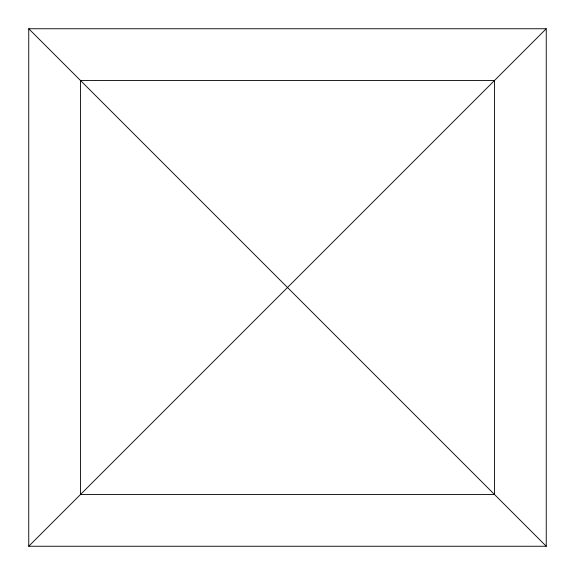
<?xml version="1.0" encoding="UTF-8"?>
<svg xmlns="http://www.w3.org/2000/svg" width="575" height="575" viewBox="0 0 575 575"><rect width="100%" height="100%" fill="white"/><g stroke="black" fill="none" stroke-linecap="round" stroke-linejoin="round"><path stroke-width="0.86" d="M28.75 546.25L546.25 28.75L546.25 546.25L28.75 546.25L28.75 28.75L546.25 28.75M28.75 28.75L546.25 546.25M494.5 80.5L80.5 80.5L80.5 494.5L494.5 494.5L494.5 80.5"/></g></svg>
